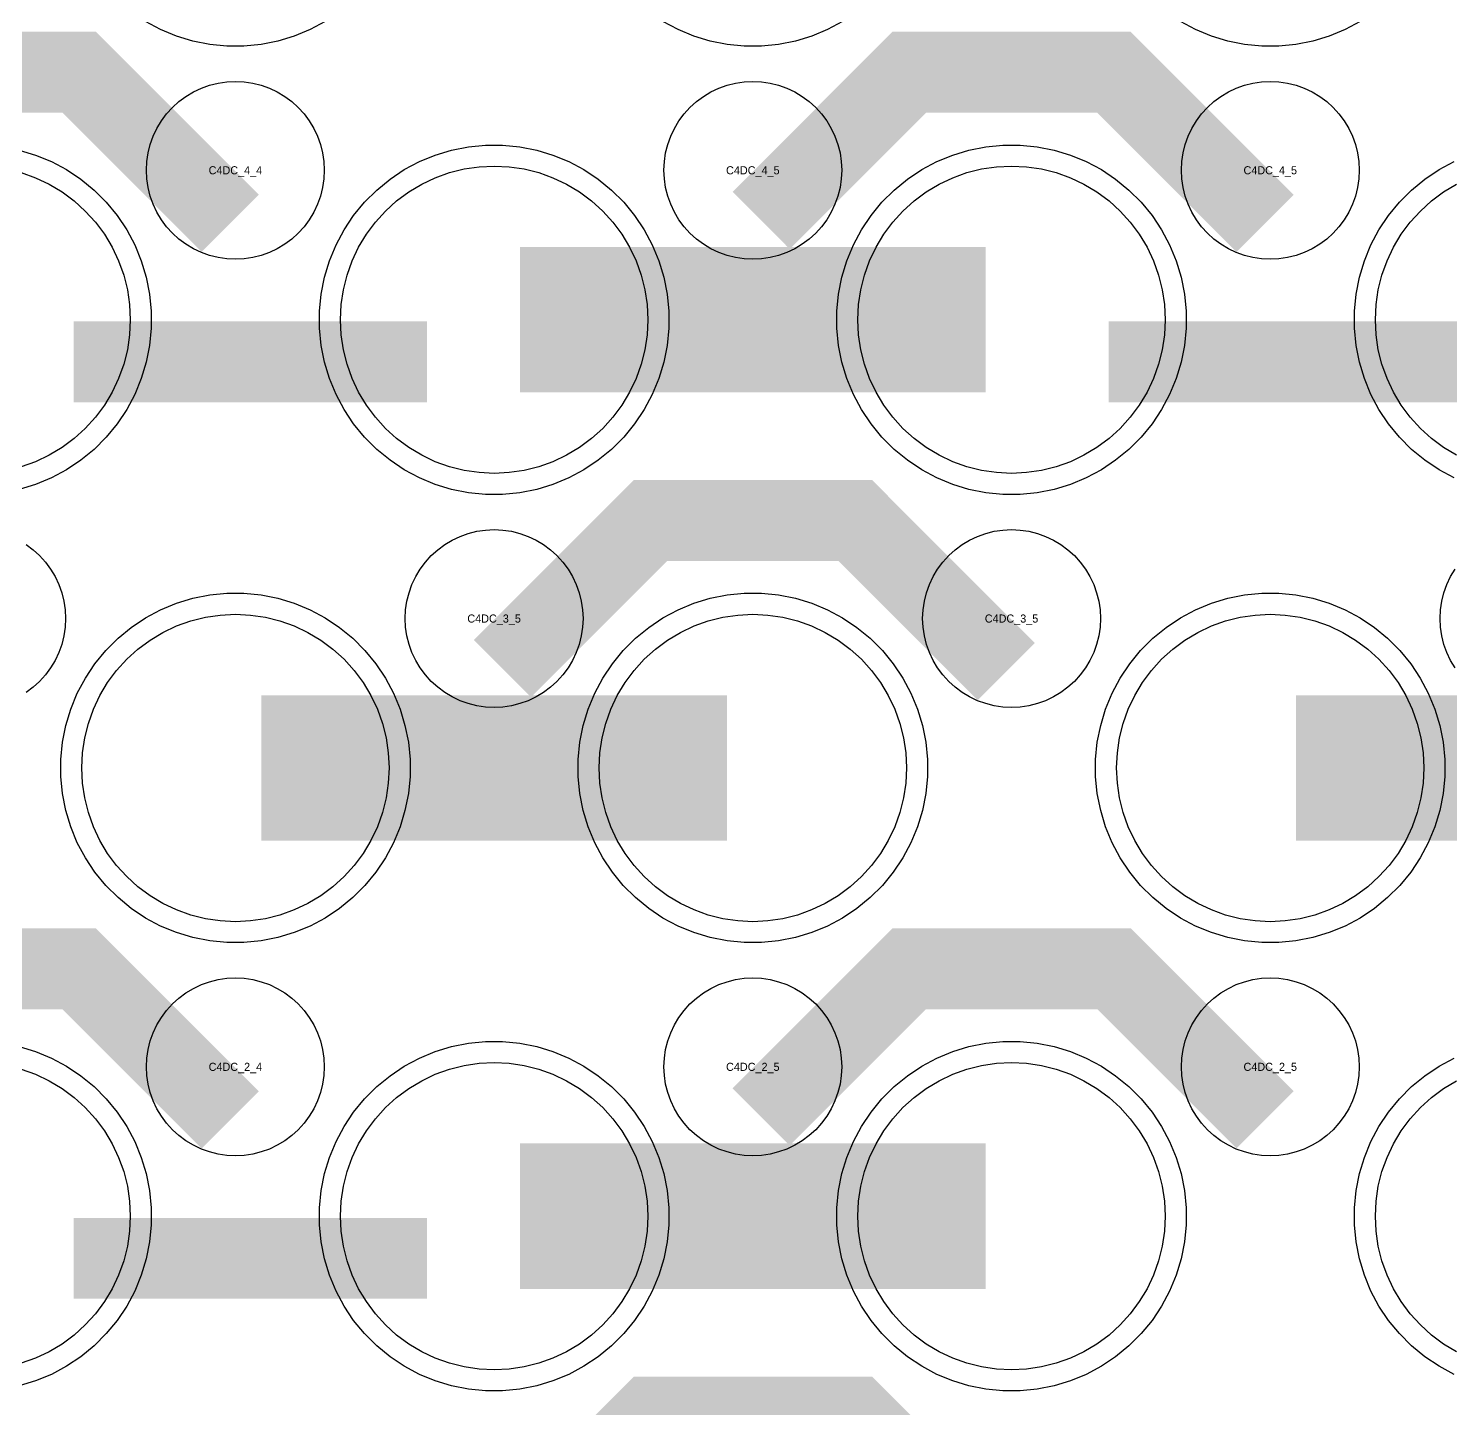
# Model space of a CAD drawing. Extents: x -11880 to 11880, y -14992 to 14992.
# Drawn here: x -10544 to -10104.2, y -14621.9 to -14195.3 of the extents above; entities that cross this region are included whole.
import ezdxf
from ezdxf.enums import TextEntityAlignment as Align

# ---------------------------------------------------------------- set-up
doc = ezdxf.new("R2010")
doc.units = 0
doc.header["$MEASUREMENT"] = 0
for name, color, linetype in [('GDS_775_DT_237', 138, 'CONTINUOUS'), ('RDL1_FS', 34, 'CONTINUOUS'), ('RDL_BS', 160, 'CONTINUOUS')]:
    doc.layers.add(name, color=color, linetype=linetype)

msp = doc.modelspace()

# ---------------------------------------------------------------- linework, layer by layer
at = {"layer": 'RDL1_FS', "color": 241, "true_color": 0xf7abae}
for points in [[(-10400, -14332.819), (-10404.657, -14332.59), (-10409.268, -14331.906), (-10413.791, -14330.774), (-10418.181, -14329.202), (-10422.395, -14327.21), (-10426.395, -14324.812), (-10430.14, -14322.034), (-10433.594, -14318.904), (-10436.724, -14315.45), (-10439.502, -14311.705), (-10441.9, -14307.705), (-10443.892, -14303.491), (-10445.464, -14299.101), (-10446.596, -14294.578), (-10447.28, -14289.967), (-10447.509, -14285.31), (-10447.28, -14280.653), (-10446.596, -14276.042), (-10445.464, -14271.519), (-10443.892, -14267.129), (-10441.9, -14262.915), (-10439.502, -14258.915), (-10436.724, -14255.17), (-10433.594, -14251.716), (-10430.14, -14248.586), (-10426.395, -14245.808), (-10422.395, -14243.41), (-10418.181, -14241.418), (-10413.791, -14239.846), (-10409.268, -14238.714), (-10404.657, -14238.03), (-10400, -14237.801), (-10395.343, -14238.03), (-10390.732, -14238.714), (-10386.209, -14239.846), (-10381.819, -14241.418), (-10377.605, -14243.41), (-10373.605, -14245.808), (-10369.86, -14248.586), (-10366.406, -14251.716), (-10363.276, -14255.17), (-10360.498, -14258.915), (-10358.1, -14262.915), (-10356.108, -14267.129), (-10354.536, -14271.519), (-10353.404, -14276.042), (-10352.72, -14280.653), (-10352.491, -14285.31), (-10352.72, -14289.967), (-10353.404, -14294.578), (-10354.536, -14299.101), (-10356.108, -14303.491), (-10358.1, -14307.705), (-10360.498, -14311.705), (-10363.276, -14315.45), (-10366.406, -14318.904), (-10369.86, -14322.034), (-10373.605, -14324.812), (-10377.605, -14327.21), (-10381.819, -14329.202), (-10386.209, -14330.774), (-10390.732, -14331.906), (-10395.343, -14332.59)], [(-10240, -14332.819), (-10244.657, -14332.59), (-10249.268, -14331.906), (-10253.791, -14330.774), (-10258.181, -14329.202), (-10262.395, -14327.21), (-10266.395, -14324.812), (-10270.14, -14322.034), (-10273.594, -14318.904), (-10276.724, -14315.45), (-10279.502, -14311.705), (-10281.9, -14307.705), (-10283.892, -14303.491), (-10285.464, -14299.101), (-10286.596, -14294.578), (-10287.28, -14289.967), (-10287.509, -14285.31), (-10287.28, -14280.653), (-10286.596, -14276.042), (-10285.464, -14271.519), (-10283.892, -14267.129), (-10281.9, -14262.915), (-10279.502, -14258.915), (-10276.724, -14255.17), (-10273.594, -14251.716), (-10270.14, -14248.586), (-10266.395, -14245.808), (-10262.395, -14243.41), (-10258.181, -14241.418), (-10253.791, -14239.846), (-10249.268, -14238.714), (-10244.657, -14238.03), (-10240, -14237.801), (-10235.343, -14238.03), (-10230.732, -14238.714), (-10226.209, -14239.846), (-10221.819, -14241.418), (-10217.605, -14243.41), (-10213.605, -14245.808), (-10209.86, -14248.586), (-10206.406, -14251.716), (-10203.276, -14255.17), (-10200.498, -14258.915), (-10198.1, -14262.915), (-10196.108, -14267.129), (-10194.536, -14271.519), (-10193.404, -14276.042), (-10192.72, -14280.653), (-10192.491, -14285.31), (-10192.72, -14289.967), (-10193.404, -14294.578), (-10194.536, -14299.101), (-10196.108, -14303.491), (-10198.1, -14307.705), (-10200.498, -14311.705), (-10203.276, -14315.45), (-10206.406, -14318.904), (-10209.86, -14322.034), (-10213.605, -14324.812), (-10217.605, -14327.21), (-10221.819, -14329.202), (-10226.209, -14330.774), (-10230.732, -14331.906), (-10235.343, -14332.59)], [(-10160, -14471.379), (-10164.657, -14471.15), (-10169.268, -14470.466), (-10173.791, -14469.334), (-10178.181, -14467.762), (-10182.395, -14465.77), (-10186.395, -14463.372), (-10190.14, -14460.594), (-10193.594, -14457.464), (-10196.724, -14454.01), (-10199.502, -14450.265), (-10201.9, -14446.265), (-10203.892, -14442.051), (-10205.464, -14437.661), (-10206.596, -14433.138), (-10207.28, -14428.527), (-10207.509, -14423.87), (-10207.28, -14419.213), (-10206.596, -14414.602), (-10205.464, -14410.079), (-10203.892, -14405.689), (-10201.9, -14401.475), (-10199.502, -14397.475), (-10196.724, -14393.73), (-10193.594, -14390.276), (-10190.14, -14387.146), (-10186.395, -14384.368), (-10182.395, -14381.97), (-10178.181, -14379.978), (-10173.791, -14378.406), (-10169.268, -14377.274), (-10164.657, -14376.59), (-10160, -14376.361), (-10155.343, -14376.59), (-10150.732, -14377.274), (-10146.209, -14378.406), (-10141.819, -14379.978), (-10137.605, -14381.97), (-10133.605, -14384.368), (-10129.86, -14387.146), (-10126.406, -14390.276), (-10123.276, -14393.73), (-10120.498, -14397.475), (-10118.1, -14401.475), (-10116.108, -14405.689), (-10114.536, -14410.079), (-10113.404, -14414.602), (-10112.72, -14419.213), (-10112.491, -14423.87), (-10112.72, -14428.527), (-10113.404, -14433.138), (-10114.536, -14437.661), (-10116.108, -14442.051), (-10118.1, -14446.265), (-10120.498, -14450.265), (-10123.276, -14454.01), (-10126.406, -14457.464), (-10129.86, -14460.594), (-10133.605, -14463.372), (-10137.605, -14465.77), (-10141.819, -14467.762), (-10146.209, -14469.334), (-10150.732, -14470.466), (-10155.343, -14471.15)]]:
    msp.add_lwpolyline(points, close=True, dxfattribs=at)
for points in [[(-10546.209, -14239.846), (-10541.819, -14241.418), (-10537.605, -14243.41), (-10533.605, -14245.808), (-10529.86, -14248.586), (-10526.406, -14251.716), (-10523.276, -14255.17), (-10520.498, -14258.915), (-10518.1, -14262.915), (-10516.108, -14267.129), (-10514.536, -14271.519), (-10513.404, -14276.042), (-10512.72, -14280.653), (-10512.491, -14285.31), (-10512.72, -14289.967), (-10513.404, -14294.578), (-10514.536, -14299.101), (-10516.108, -14303.491), (-10518.1, -14307.705), (-10520.498, -14311.705), (-10523.276, -14315.45), (-10526.406, -14318.904), (-10529.86, -14322.034), (-10533.605, -14324.812), (-10537.605, -14327.21), (-10541.819, -14329.202), (-10546.209, -14330.774)], [(-10102.395, -14327.21), (-10106.395, -14324.812), (-10110.14, -14322.034), (-10113.594, -14318.904), (-10116.724, -14315.45), (-10119.502, -14311.705), (-10121.9, -14307.705), (-10123.892, -14303.491), (-10125.464, -14299.101), (-10126.596, -14294.578), (-10127.28, -14289.967), (-10127.509, -14285.31), (-10127.28, -14280.653), (-10126.596, -14276.042), (-10125.464, -14271.519), (-10123.892, -14267.129), (-10121.9, -14262.915), (-10119.502, -14258.915), (-10116.724, -14255.17), (-10113.594, -14251.716), (-10110.14, -14248.586), (-10106.395, -14245.808), (-10102.395, -14243.41)], [(-10102.395, -14604.335), (-10106.395, -14601.937), (-10110.14, -14599.159), (-10113.594, -14596.029), (-10116.724, -14592.575), (-10119.502, -14588.83), (-10121.9, -14584.83), (-10123.892, -14580.616), (-10125.464, -14576.226), (-10126.596, -14571.703), (-10127.28, -14567.092), (-10127.509, -14562.435), (-10127.28, -14557.778), (-10126.596, -14553.167), (-10125.464, -14548.644), (-10123.892, -14544.254), (-10121.9, -14540.04), (-10119.502, -14536.04), (-10116.724, -14532.295), (-10113.594, -14528.841), (-10110.14, -14525.711), (-10106.395, -14522.933), (-10102.395, -14520.535)]]:
    msp.add_lwpolyline(points, dxfattribs=at)
for points in [[(-10391.998, -14285.31, 45, 45, 0), (-10319.998, -14285.31, 45, 45, 0)], [(-10319.998, -14285.31, 45, 45, 0), (-10247.998, -14285.31, 45, 45, 0)], [(-10151.998, -14423.87, 45, 45, 0), (-10079.998, -14423.87, 45, 45, 0)]]:
    msp.add_lwpolyline(points, format="xyseb", dxfattribs=at)
at = {"layer": 'RDL1_FS'}
for points in [[(-10480, -14471.379), (-10484.657, -14471.15), (-10489.268, -14470.466), (-10493.791, -14469.334), (-10498.181, -14467.762), (-10502.395, -14465.77), (-10506.395, -14463.372), (-10510.14, -14460.594), (-10513.594, -14457.464), (-10516.724, -14454.01), (-10519.502, -14450.265), (-10521.9, -14446.265), (-10523.892, -14442.051), (-10525.464, -14437.661), (-10526.596, -14433.138), (-10527.28, -14428.527), (-10527.509, -14423.87), (-10527.28, -14419.213), (-10526.596, -14414.602), (-10525.464, -14410.079), (-10523.892, -14405.689), (-10521.9, -14401.475), (-10519.502, -14397.475), (-10516.724, -14393.73), (-10513.594, -14390.276), (-10510.14, -14387.146), (-10506.395, -14384.368), (-10502.395, -14381.97), (-10498.181, -14379.978), (-10493.791, -14378.406), (-10489.268, -14377.274), (-10484.657, -14376.59), (-10480, -14376.361), (-10475.343, -14376.59), (-10470.732, -14377.274), (-10466.209, -14378.406), (-10461.819, -14379.978), (-10457.605, -14381.97), (-10453.605, -14384.368), (-10449.86, -14387.146), (-10446.406, -14390.276), (-10443.276, -14393.73), (-10440.498, -14397.475), (-10438.1, -14401.475), (-10436.108, -14405.689), (-10434.536, -14410.079), (-10433.404, -14414.602), (-10432.72, -14419.213), (-10432.491, -14423.87), (-10432.72, -14428.527), (-10433.404, -14433.138), (-10434.536, -14437.661), (-10436.108, -14442.051), (-10438.1, -14446.265), (-10440.498, -14450.265), (-10443.276, -14454.01), (-10446.406, -14457.464), (-10449.86, -14460.594), (-10453.605, -14463.372), (-10457.605, -14465.77), (-10461.819, -14467.762), (-10466.209, -14469.334), (-10470.732, -14470.466), (-10475.343, -14471.15)], [(-10320, -14471.379), (-10324.657, -14471.15), (-10329.268, -14470.466), (-10333.791, -14469.334), (-10338.181, -14467.762), (-10342.395, -14465.77), (-10346.395, -14463.372), (-10350.14, -14460.594), (-10353.594, -14457.464), (-10356.724, -14454.01), (-10359.502, -14450.265), (-10361.9, -14446.265), (-10363.892, -14442.051), (-10365.464, -14437.661), (-10366.596, -14433.138), (-10367.28, -14428.527), (-10367.509, -14423.87), (-10367.28, -14419.213), (-10366.596, -14414.602), (-10365.464, -14410.079), (-10363.892, -14405.689), (-10361.9, -14401.475), (-10359.502, -14397.475), (-10356.724, -14393.73), (-10353.594, -14390.276), (-10350.14, -14387.146), (-10346.395, -14384.368), (-10342.395, -14381.97), (-10338.181, -14379.978), (-10333.791, -14378.406), (-10329.268, -14377.274), (-10324.657, -14376.59), (-10320, -14376.361), (-10315.343, -14376.59), (-10310.732, -14377.274), (-10306.209, -14378.406), (-10301.819, -14379.978), (-10297.605, -14381.97), (-10293.605, -14384.368), (-10289.86, -14387.146), (-10286.406, -14390.276), (-10283.276, -14393.73), (-10280.498, -14397.475), (-10278.1, -14401.475), (-10276.108, -14405.689), (-10274.536, -14410.079), (-10273.404, -14414.602), (-10272.72, -14419.213), (-10272.491, -14423.87), (-10272.72, -14428.527), (-10273.404, -14433.138), (-10274.536, -14437.661), (-10276.108, -14442.051), (-10278.1, -14446.265), (-10280.498, -14450.265), (-10283.276, -14454.01), (-10286.406, -14457.464), (-10289.86, -14460.594), (-10293.605, -14463.372), (-10297.605, -14465.77), (-10301.819, -14467.762), (-10306.209, -14469.334), (-10310.732, -14470.466), (-10315.343, -14471.15)], [(-10400, -14609.944), (-10404.657, -14609.715), (-10409.268, -14609.031), (-10413.791, -14607.899), (-10418.181, -14606.327), (-10422.395, -14604.335), (-10426.395, -14601.937), (-10430.14, -14599.159), (-10433.594, -14596.029), (-10436.724, -14592.575), (-10439.502, -14588.83), (-10441.9, -14584.83), (-10443.892, -14580.616), (-10445.464, -14576.226), (-10446.596, -14571.703), (-10447.28, -14567.092), (-10447.509, -14562.435), (-10447.28, -14557.778), (-10446.596, -14553.167), (-10445.464, -14548.644), (-10443.892, -14544.254), (-10441.9, -14540.04), (-10439.502, -14536.04), (-10436.724, -14532.295), (-10433.594, -14528.841), (-10430.14, -14525.711), (-10426.395, -14522.933), (-10422.395, -14520.535), (-10418.181, -14518.543), (-10413.791, -14516.971), (-10409.268, -14515.839), (-10404.657, -14515.155), (-10400, -14514.926), (-10395.343, -14515.155), (-10390.732, -14515.839), (-10386.209, -14516.971), (-10381.819, -14518.543), (-10377.605, -14520.535), (-10373.605, -14522.933), (-10369.86, -14525.711), (-10366.406, -14528.841), (-10363.276, -14532.295), (-10360.498, -14536.04), (-10358.1, -14540.04), (-10356.108, -14544.254), (-10354.536, -14548.644), (-10353.404, -14553.167), (-10352.72, -14557.778), (-10352.491, -14562.435), (-10352.72, -14567.092), (-10353.404, -14571.703), (-10354.536, -14576.226), (-10356.108, -14580.616), (-10358.1, -14584.83), (-10360.498, -14588.83), (-10363.276, -14592.575), (-10366.406, -14596.029), (-10369.86, -14599.159), (-10373.605, -14601.937), (-10377.605, -14604.335), (-10381.819, -14606.327), (-10386.209, -14607.899), (-10390.732, -14609.031), (-10395.343, -14609.715)], [(-10240, -14609.944), (-10244.657, -14609.715), (-10249.268, -14609.031), (-10253.791, -14607.899), (-10258.181, -14606.327), (-10262.395, -14604.335), (-10266.395, -14601.937), (-10270.14, -14599.159), (-10273.594, -14596.029), (-10276.724, -14592.575), (-10279.502, -14588.83), (-10281.9, -14584.83), (-10283.892, -14580.616), (-10285.464, -14576.226), (-10286.596, -14571.703), (-10287.28, -14567.092), (-10287.509, -14562.435), (-10287.28, -14557.778), (-10286.596, -14553.167), (-10285.464, -14548.644), (-10283.892, -14544.254), (-10281.9, -14540.04), (-10279.502, -14536.04), (-10276.724, -14532.295), (-10273.594, -14528.841), (-10270.14, -14525.711), (-10266.395, -14522.933), (-10262.395, -14520.535), (-10258.181, -14518.543), (-10253.791, -14516.971), (-10249.268, -14515.839), (-10244.657, -14515.155), (-10240, -14514.926), (-10235.343, -14515.155), (-10230.732, -14515.839), (-10226.209, -14516.971), (-10221.819, -14518.543), (-10217.605, -14520.535), (-10213.605, -14522.933), (-10209.86, -14525.711), (-10206.406, -14528.841), (-10203.276, -14532.295), (-10200.498, -14536.04), (-10198.1, -14540.04), (-10196.108, -14544.254), (-10194.536, -14548.644), (-10193.404, -14553.167), (-10192.72, -14557.778), (-10192.491, -14562.435), (-10192.72, -14567.092), (-10193.404, -14571.703), (-10194.536, -14576.226), (-10196.108, -14580.616), (-10198.1, -14584.83), (-10200.498, -14588.83), (-10203.276, -14592.575), (-10206.406, -14596.029), (-10209.86, -14599.159), (-10213.605, -14601.937), (-10217.605, -14604.335), (-10221.819, -14606.327), (-10226.209, -14607.899), (-10230.732, -14609.031), (-10235.343, -14609.715)]]:
    msp.add_lwpolyline(points, close=True, dxfattribs=at)
for points in [[(-10471.998, -14423.87, 45, 45, 0), (-10399.998, -14423.87, 45, 45, 0)], [(-10399.998, -14423.87, 45, 45, 0), (-10327.998, -14423.87, 45, 45, 0)], [(-10391.998, -14562.435, 45, 45, 0), (-10319.998, -14562.435, 45, 45, 0)], [(-10319.998, -14562.435, 45, 45, 0), (-10247.998, -14562.435, 45, 45, 0)]]:
    msp.add_lwpolyline(points, format="xyseb", dxfattribs=at)
msp.add_lwpolyline([(-10546.209, -14516.971), (-10541.819, -14518.543), (-10537.605, -14520.535), (-10533.605, -14522.933), (-10529.86, -14525.711), (-10526.406, -14528.841), (-10523.276, -14532.295), (-10520.498, -14536.04), (-10518.1, -14540.04), (-10516.108, -14544.254), (-10514.536, -14548.644), (-10513.404, -14553.167), (-10512.72, -14557.778), (-10512.491, -14562.435), (-10512.72, -14567.092), (-10513.404, -14571.703), (-10514.536, -14576.226), (-10516.108, -14580.616), (-10518.1, -14584.83), (-10520.498, -14588.83), (-10523.276, -14592.575), (-10526.406, -14596.029), (-10529.86, -14599.159), (-10533.605, -14601.937), (-10537.605, -14604.335), (-10541.819, -14606.327), (-10546.209, -14607.899)], dxfattribs=at)
at = {"layer": 'RDL_BS'}
for points in [[(-10452.223, -14193.128), (-10456.885, -14195.62), (-10461.795, -14197.651), (-10466.835, -14199.182), (-10472.062, -14200.228), (-10477.356, -14200.745), (-10482.644, -14200.745), (-10487.938, -14200.228), (-10493.165, -14199.182), (-10498.205, -14197.651), (-10503.115, -14195.62), (-10507.777, -14193.128)], [(-10292.223, -14193.128), (-10296.885, -14195.62), (-10301.795, -14197.651), (-10306.835, -14199.182), (-10312.062, -14200.228), (-10317.356, -14200.745), (-10322.644, -14200.745), (-10327.938, -14200.228), (-10333.165, -14199.182), (-10338.205, -14197.651), (-10343.115, -14195.62), (-10347.777, -14193.128)], [(-10132.223, -14193.128), (-10136.885, -14195.62), (-10141.795, -14197.651), (-10146.835, -14199.182), (-10152.062, -14200.228), (-10157.356, -14200.745), (-10162.644, -14200.745), (-10167.938, -14200.228), (-10173.165, -14199.182), (-10178.205, -14197.651), (-10183.115, -14195.62), (-10187.777, -14193.128)], [(-10544.72, -14354.825), (-10542.557, -14356.428), (-10540.558, -14358.24), (-10538.746, -14360.239), (-10537.143, -14362.402), (-10535.75, -14364.726), (-10534.598, -14367.163), (-10533.691, -14369.698), (-10533.034, -14372.317), (-10532.638, -14374.989), (-10532.506, -14377.682), (-10532.638, -14380.375), (-10533.034, -14383.047), (-10533.691, -14385.666), (-10534.598, -14388.201), (-10535.75, -14390.638), (-10537.143, -14392.962), (-10538.746, -14395.125), (-10540.558, -14397.124), (-10542.557, -14398.936), (-10544.72, -14400.539)], [(-10546.835, -14509.998), (-10541.795, -14511.529), (-10536.885, -14513.56), (-10532.223, -14516.052), (-10527.809, -14518.999), (-10523.708, -14522.361), (-10519.926, -14526.143), (-10516.564, -14530.244), (-10513.617, -14534.658), (-10511.125, -14539.32), (-10509.094, -14544.23), (-10507.563, -14549.27), (-10506.517, -14554.497), (-10506, -14559.791), (-10506, -14565.079), (-10506.517, -14570.373), (-10507.563, -14575.6), (-10509.094, -14580.64), (-10511.125, -14585.55), (-10513.617, -14590.212), (-10516.564, -14594.626), (-10519.926, -14598.727), (-10523.708, -14602.509), (-10527.809, -14605.871), (-10532.223, -14608.818), (-10536.885, -14611.31), (-10541.795, -14613.341), (-10546.835, -14614.872)]]:
    msp.add_lwpolyline(points, dxfattribs=at)
for points in [[(-10481.599, -14255.523, 25, 25, 0), (-10528.313, -14208.809, 25, 25, 0), (-10558.071, -14208.809, 25, 25, 0)], [(-10317.438, -14254.624, 25, 25, 0), (-10271.623, -14208.809, 25, 25, 0), (-10238.07, -14208.809, 25, 25, 0)], [(-10161.599, -14255.523, 25, 25, 0), (-10208.313, -14208.809, 25, 25, 0), (-10238.071, -14208.809, 25, 25, 0)], [(-10397.438, -14393.184, 25, 25, 0), (-10351.623, -14347.369, 25, 25, 0), (-10318.07, -14347.369, 25, 25, 0)], [(-10241.599, -14394.083, 25, 25, 0), (-10288.313, -14347.369, 25, 25, 0), (-10318.071, -14347.369, 25, 25, 0)], [(-10481.599, -14532.648, 25, 25, 0), (-10528.313, -14485.934, 25, 25, 0), (-10558.071, -14485.934, 25, 25, 0)], [(-10317.438, -14531.749, 25, 25, 0), (-10271.623, -14485.934, 25, 25, 0), (-10238.07, -14485.934, 25, 25, 0)], [(-10161.599, -14532.648, 25, 25, 0), (-10208.313, -14485.934, 25, 25, 0), (-10238.071, -14485.934, 25, 25, 0)], [(-10529.984, -14575.448, 25, 25, 0), (-10420.719, -14575.448, 25, 25, 0)], [(-10397.438, -14670.314, 25, 25, 0), (-10351.623, -14624.499, 25, 25, 0), (-10318.07, -14624.499, 25, 25, 0)], [(-10241.599, -14671.213, 25, 25, 0), (-10288.313, -14624.499, 25, 25, 0), (-10318.071, -14624.499, 25, 25, 0)]]:
    msp.add_lwpolyline(points, format="xyseb", dxfattribs=at)
for points in [[(-10480, -14266.616), (-10482.693, -14266.484), (-10485.365, -14266.088), (-10487.984, -14265.431), (-10490.519, -14264.524), (-10492.956, -14263.372), (-10495.28, -14261.979), (-10497.443, -14260.376), (-10499.442, -14258.564), (-10501.254, -14256.565), (-10502.857, -14254.402), (-10504.25, -14252.078), (-10505.402, -14249.641), (-10506.309, -14247.106), (-10506.966, -14244.487), (-10507.362, -14241.815), (-10507.494, -14239.122), (-10507.362, -14236.429), (-10506.966, -14233.757), (-10506.309, -14231.138), (-10505.402, -14228.603), (-10504.25, -14226.166), (-10502.857, -14223.842), (-10501.254, -14221.679), (-10499.442, -14219.68), (-10497.443, -14217.868), (-10495.28, -14216.265), (-10492.956, -14214.872), (-10490.519, -14213.72), (-10487.984, -14212.813), (-10485.365, -14212.156), (-10482.693, -14211.76), (-10480, -14211.628), (-10477.307, -14211.76), (-10474.635, -14212.156), (-10472.016, -14212.813), (-10469.481, -14213.72), (-10467.044, -14214.872), (-10464.72, -14216.265), (-10462.557, -14217.868), (-10460.558, -14219.68), (-10458.746, -14221.679), (-10457.143, -14223.842), (-10455.75, -14226.166), (-10454.598, -14228.603), (-10453.691, -14231.138), (-10453.034, -14233.757), (-10452.638, -14236.429), (-10452.506, -14239.122), (-10452.638, -14241.815), (-10453.034, -14244.487), (-10453.691, -14247.106), (-10454.598, -14249.641), (-10455.75, -14252.078), (-10457.143, -14254.402), (-10458.746, -14256.565), (-10460.558, -14258.564), (-10462.557, -14260.376), (-10464.72, -14261.979), (-10467.044, -14263.372), (-10469.481, -14264.524), (-10472.016, -14265.431), (-10474.635, -14266.088), (-10477.307, -14266.484)], [(-10320, -14266.616), (-10322.693, -14266.484), (-10325.365, -14266.088), (-10327.984, -14265.431), (-10330.519, -14264.524), (-10332.956, -14263.372), (-10335.28, -14261.979), (-10337.443, -14260.376), (-10339.442, -14258.564), (-10341.254, -14256.565), (-10342.857, -14254.402), (-10344.25, -14252.078), (-10345.402, -14249.641), (-10346.309, -14247.106), (-10346.966, -14244.487), (-10347.362, -14241.815), (-10347.494, -14239.122), (-10347.362, -14236.429), (-10346.966, -14233.757), (-10346.309, -14231.138), (-10345.402, -14228.603), (-10344.25, -14226.166), (-10342.857, -14223.842), (-10341.254, -14221.679), (-10339.442, -14219.68), (-10337.443, -14217.868), (-10335.28, -14216.265), (-10332.956, -14214.872), (-10330.519, -14213.72), (-10327.984, -14212.813), (-10325.365, -14212.156), (-10322.693, -14211.76), (-10320, -14211.628), (-10317.307, -14211.76), (-10314.635, -14212.156), (-10312.016, -14212.813), (-10309.481, -14213.72), (-10307.044, -14214.872), (-10304.72, -14216.265), (-10302.557, -14217.868), (-10300.558, -14219.68), (-10298.746, -14221.679), (-10297.143, -14223.842), (-10295.75, -14226.166), (-10294.598, -14228.603), (-10293.691, -14231.138), (-10293.034, -14233.757), (-10292.638, -14236.429), (-10292.506, -14239.122), (-10292.638, -14241.815), (-10293.034, -14244.487), (-10293.691, -14247.106), (-10294.598, -14249.641), (-10295.75, -14252.078), (-10297.143, -14254.402), (-10298.746, -14256.565), (-10300.558, -14258.564), (-10302.557, -14260.376), (-10304.72, -14261.979), (-10307.044, -14263.372), (-10309.481, -14264.524), (-10312.016, -14265.431), (-10314.635, -14266.088), (-10317.307, -14266.484)], [(-10160, -14266.616), (-10162.693, -14266.484), (-10165.365, -14266.088), (-10167.984, -14265.431), (-10170.519, -14264.524), (-10172.956, -14263.372), (-10175.28, -14261.979), (-10177.443, -14260.376), (-10179.442, -14258.564), (-10181.254, -14256.565), (-10182.857, -14254.402), (-10184.25, -14252.078), (-10185.402, -14249.641), (-10186.309, -14247.106), (-10186.966, -14244.487), (-10187.362, -14241.815), (-10187.494, -14239.122), (-10187.362, -14236.429), (-10186.966, -14233.757), (-10186.309, -14231.138), (-10185.402, -14228.603), (-10184.25, -14226.166), (-10182.857, -14223.842), (-10181.254, -14221.679), (-10179.442, -14219.68), (-10177.443, -14217.868), (-10175.28, -14216.265), (-10172.956, -14214.872), (-10170.519, -14213.72), (-10167.984, -14212.813), (-10165.365, -14212.156), (-10162.693, -14211.76), (-10160, -14211.628), (-10157.307, -14211.76), (-10154.635, -14212.156), (-10152.016, -14212.813), (-10149.481, -14213.72), (-10147.044, -14214.872), (-10144.72, -14216.265), (-10142.557, -14217.868), (-10140.558, -14219.68), (-10138.746, -14221.679), (-10137.143, -14223.842), (-10135.75, -14226.166), (-10134.598, -14228.603), (-10133.691, -14231.138), (-10133.034, -14233.757), (-10132.638, -14236.429), (-10132.506, -14239.122), (-10132.638, -14241.815), (-10133.034, -14244.487), (-10133.691, -14247.106), (-10134.598, -14249.641), (-10135.75, -14252.078), (-10137.143, -14254.402), (-10138.746, -14256.565), (-10140.558, -14258.564), (-10142.557, -14260.376), (-10144.72, -14261.979), (-10147.044, -14263.372), (-10149.481, -14264.524), (-10152.016, -14265.431), (-10154.635, -14266.088), (-10157.307, -14266.484)], [(-10400, -14405.176), (-10402.693, -14405.044), (-10405.365, -14404.648), (-10407.984, -14403.991), (-10410.519, -14403.084), (-10412.956, -14401.932), (-10415.28, -14400.539), (-10417.443, -14398.936), (-10419.442, -14397.124), (-10421.254, -14395.125), (-10422.857, -14392.962), (-10424.25, -14390.638), (-10425.402, -14388.201), (-10426.309, -14385.666), (-10426.966, -14383.047), (-10427.362, -14380.375), (-10427.494, -14377.682), (-10427.362, -14374.989), (-10426.966, -14372.317), (-10426.309, -14369.698), (-10425.402, -14367.163), (-10424.25, -14364.726), (-10422.857, -14362.402), (-10421.254, -14360.239), (-10419.442, -14358.24), (-10417.443, -14356.428), (-10415.28, -14354.825), (-10412.956, -14353.432), (-10410.519, -14352.28), (-10407.984, -14351.373), (-10405.365, -14350.716), (-10402.693, -14350.32), (-10400, -14350.188), (-10397.307, -14350.32), (-10394.635, -14350.716), (-10392.016, -14351.373), (-10389.481, -14352.28), (-10387.044, -14353.432), (-10384.72, -14354.825), (-10382.557, -14356.428), (-10380.558, -14358.24), (-10378.746, -14360.239), (-10377.143, -14362.402), (-10375.75, -14364.726), (-10374.598, -14367.163), (-10373.691, -14369.698), (-10373.034, -14372.317), (-10372.638, -14374.989), (-10372.506, -14377.682), (-10372.638, -14380.375), (-10373.034, -14383.047), (-10373.691, -14385.666), (-10374.598, -14388.201), (-10375.75, -14390.638), (-10377.143, -14392.962), (-10378.746, -14395.125), (-10380.558, -14397.124), (-10382.557, -14398.936), (-10384.72, -14400.539), (-10387.044, -14401.932), (-10389.481, -14403.084), (-10392.016, -14403.991), (-10394.635, -14404.648), (-10397.307, -14405.044)], [(-10240, -14405.176), (-10242.693, -14405.044), (-10245.365, -14404.648), (-10247.984, -14403.991), (-10250.519, -14403.084), (-10252.956, -14401.932), (-10255.28, -14400.539), (-10257.443, -14398.936), (-10259.442, -14397.124), (-10261.254, -14395.125), (-10262.857, -14392.962), (-10264.25, -14390.638), (-10265.402, -14388.201), (-10266.309, -14385.666), (-10266.966, -14383.047), (-10267.362, -14380.375), (-10267.494, -14377.682), (-10267.362, -14374.989), (-10266.966, -14372.317), (-10266.309, -14369.698), (-10265.402, -14367.163), (-10264.25, -14364.726), (-10262.857, -14362.402), (-10261.254, -14360.239), (-10259.442, -14358.24), (-10257.443, -14356.428), (-10255.28, -14354.825), (-10252.956, -14353.432), (-10250.519, -14352.28), (-10247.984, -14351.373), (-10245.365, -14350.716), (-10242.693, -14350.32), (-10240, -14350.188), (-10237.307, -14350.32), (-10234.635, -14350.716), (-10232.016, -14351.373), (-10229.481, -14352.28), (-10227.044, -14353.432), (-10224.72, -14354.825), (-10222.557, -14356.428), (-10220.558, -14358.24), (-10218.746, -14360.239), (-10217.143, -14362.402), (-10215.75, -14364.726), (-10214.598, -14367.163), (-10213.691, -14369.698), (-10213.034, -14372.317), (-10212.638, -14374.989), (-10212.506, -14377.682), (-10212.638, -14380.375), (-10213.034, -14383.047), (-10213.691, -14385.666), (-10214.598, -14388.201), (-10215.75, -14390.638), (-10217.143, -14392.962), (-10218.746, -14395.125), (-10220.558, -14397.124), (-10222.557, -14398.936), (-10224.72, -14400.539), (-10227.044, -14401.932), (-10229.481, -14403.084), (-10232.016, -14403.991), (-10234.635, -14404.648), (-10237.307, -14405.044)], [(-10482.644, -14477.87), (-10487.938, -14477.353), (-10493.165, -14476.307), (-10498.205, -14474.776), (-10503.115, -14472.745), (-10507.777, -14470.253), (-10512.191, -14467.306), (-10516.292, -14463.944), (-10520.074, -14460.162), (-10523.436, -14456.061), (-10526.383, -14451.647), (-10528.875, -14446.985), (-10530.906, -14442.075), (-10532.437, -14437.035), (-10533.483, -14431.808), (-10534, -14426.514), (-10534, -14421.226), (-10533.483, -14415.932), (-10532.437, -14410.705), (-10530.906, -14405.665), (-10528.875, -14400.755), (-10526.383, -14396.093), (-10523.436, -14391.679), (-10520.074, -14387.578), (-10516.292, -14383.796), (-10512.191, -14380.434), (-10507.777, -14377.487), (-10503.115, -14374.995), (-10498.205, -14372.964), (-10493.165, -14371.433), (-10487.938, -14370.387), (-10482.644, -14369.87), (-10477.356, -14369.87), (-10472.062, -14370.387), (-10466.835, -14371.433), (-10461.795, -14372.964), (-10456.885, -14374.995), (-10452.223, -14377.487), (-10447.809, -14380.434), (-10443.708, -14383.796), (-10439.926, -14387.578), (-10436.564, -14391.679), (-10433.617, -14396.093), (-10431.125, -14400.755), (-10429.094, -14405.665), (-10427.563, -14410.705), (-10426.517, -14415.932), (-10426, -14421.226), (-10426, -14426.514), (-10426.517, -14431.808), (-10427.563, -14437.035), (-10429.094, -14442.075), (-10431.125, -14446.985), (-10433.617, -14451.647), (-10436.564, -14456.061), (-10439.926, -14460.162), (-10443.708, -14463.944), (-10447.809, -14467.306), (-10452.223, -14470.253), (-10456.885, -14472.745), (-10461.795, -14474.776), (-10466.835, -14476.307), (-10472.062, -14477.353), (-10477.356, -14477.87)], [(-10322.644, -14477.87), (-10327.938, -14477.353), (-10333.165, -14476.307), (-10338.205, -14474.776), (-10343.115, -14472.745), (-10347.777, -14470.253), (-10352.191, -14467.306), (-10356.292, -14463.944), (-10360.074, -14460.162), (-10363.436, -14456.061), (-10366.383, -14451.647), (-10368.875, -14446.985), (-10370.906, -14442.075), (-10372.437, -14437.035), (-10373.483, -14431.808), (-10374, -14426.514), (-10374, -14421.226), (-10373.483, -14415.932), (-10372.437, -14410.705), (-10370.906, -14405.665), (-10368.875, -14400.755), (-10366.383, -14396.093), (-10363.436, -14391.679), (-10360.074, -14387.578), (-10356.292, -14383.796), (-10352.191, -14380.434), (-10347.777, -14377.487), (-10343.115, -14374.995), (-10338.205, -14372.964), (-10333.165, -14371.433), (-10327.938, -14370.387), (-10322.644, -14369.87), (-10317.356, -14369.87), (-10312.062, -14370.387), (-10306.835, -14371.433), (-10301.795, -14372.964), (-10296.885, -14374.995), (-10292.223, -14377.487), (-10287.809, -14380.434), (-10283.708, -14383.796), (-10279.926, -14387.578), (-10276.564, -14391.679), (-10273.617, -14396.093), (-10271.125, -14400.755), (-10269.094, -14405.665), (-10267.563, -14410.705), (-10266.517, -14415.932), (-10266, -14421.226), (-10266, -14426.514), (-10266.517, -14431.808), (-10267.563, -14437.035), (-10269.094, -14442.075), (-10271.125, -14446.985), (-10273.617, -14451.647), (-10276.564, -14456.061), (-10279.926, -14460.162), (-10283.708, -14463.944), (-10287.809, -14467.306), (-10292.223, -14470.253), (-10296.885, -14472.745), (-10301.795, -14474.776), (-10306.835, -14476.307), (-10312.062, -14477.353), (-10317.356, -14477.87)], [(-10480, -14543.741), (-10482.693, -14543.609), (-10485.365, -14543.213), (-10487.984, -14542.556), (-10490.519, -14541.649), (-10492.956, -14540.497), (-10495.28, -14539.104), (-10497.443, -14537.501), (-10499.442, -14535.689), (-10501.254, -14533.69), (-10502.857, -14531.527), (-10504.25, -14529.203), (-10505.402, -14526.766), (-10506.309, -14524.231), (-10506.966, -14521.612), (-10507.362, -14518.94), (-10507.494, -14516.247), (-10507.362, -14513.554), (-10506.966, -14510.882), (-10506.309, -14508.263), (-10505.402, -14505.728), (-10504.25, -14503.291), (-10502.857, -14500.967), (-10501.254, -14498.804), (-10499.442, -14496.805), (-10497.443, -14494.993), (-10495.28, -14493.39), (-10492.956, -14491.997), (-10490.519, -14490.845), (-10487.984, -14489.938), (-10485.365, -14489.281), (-10482.693, -14488.885), (-10480, -14488.753), (-10477.307, -14488.885), (-10474.635, -14489.281), (-10472.016, -14489.938), (-10469.481, -14490.845), (-10467.044, -14491.997), (-10464.72, -14493.39), (-10462.557, -14494.993), (-10460.558, -14496.805), (-10458.746, -14498.804), (-10457.143, -14500.967), (-10455.75, -14503.291), (-10454.598, -14505.728), (-10453.691, -14508.263), (-10453.034, -14510.882), (-10452.638, -14513.554), (-10452.506, -14516.247), (-10452.638, -14518.94), (-10453.034, -14521.612), (-10453.691, -14524.231), (-10454.598, -14526.766), (-10455.75, -14529.203), (-10457.143, -14531.527), (-10458.746, -14533.69), (-10460.558, -14535.689), (-10462.557, -14537.501), (-10464.72, -14539.104), (-10467.044, -14540.497), (-10469.481, -14541.649), (-10472.016, -14542.556), (-10474.635, -14543.213), (-10477.307, -14543.609)], [(-10320, -14543.741), (-10322.693, -14543.609), (-10325.365, -14543.213), (-10327.984, -14542.556), (-10330.519, -14541.649), (-10332.956, -14540.497), (-10335.28, -14539.104), (-10337.443, -14537.501), (-10339.442, -14535.689), (-10341.254, -14533.69), (-10342.857, -14531.527), (-10344.25, -14529.203), (-10345.402, -14526.766), (-10346.309, -14524.231), (-10346.966, -14521.612), (-10347.362, -14518.94), (-10347.494, -14516.247), (-10347.362, -14513.554), (-10346.966, -14510.882), (-10346.309, -14508.263), (-10345.402, -14505.728), (-10344.25, -14503.291), (-10342.857, -14500.967), (-10341.254, -14498.804), (-10339.442, -14496.805), (-10337.443, -14494.993), (-10335.28, -14493.39), (-10332.956, -14491.997), (-10330.519, -14490.845), (-10327.984, -14489.938), (-10325.365, -14489.281), (-10322.693, -14488.885), (-10320, -14488.753), (-10317.307, -14488.885), (-10314.635, -14489.281), (-10312.016, -14489.938), (-10309.481, -14490.845), (-10307.044, -14491.997), (-10304.72, -14493.39), (-10302.557, -14494.993), (-10300.558, -14496.805), (-10298.746, -14498.804), (-10297.143, -14500.967), (-10295.75, -14503.291), (-10294.598, -14505.728), (-10293.691, -14508.263), (-10293.034, -14510.882), (-10292.638, -14513.554), (-10292.506, -14516.247), (-10292.638, -14518.94), (-10293.034, -14521.612), (-10293.691, -14524.231), (-10294.598, -14526.766), (-10295.75, -14529.203), (-10297.143, -14531.527), (-10298.746, -14533.69), (-10300.558, -14535.689), (-10302.557, -14537.501), (-10304.72, -14539.104), (-10307.044, -14540.497), (-10309.481, -14541.649), (-10312.016, -14542.556), (-10314.635, -14543.213), (-10317.307, -14543.609)], [(-10160, -14543.741), (-10162.693, -14543.609), (-10165.365, -14543.213), (-10167.984, -14542.556), (-10170.519, -14541.649), (-10172.956, -14540.497), (-10175.28, -14539.104), (-10177.443, -14537.501), (-10179.442, -14535.689), (-10181.254, -14533.69), (-10182.857, -14531.527), (-10184.25, -14529.203), (-10185.402, -14526.766), (-10186.309, -14524.231), (-10186.966, -14521.612), (-10187.362, -14518.94), (-10187.494, -14516.247), (-10187.362, -14513.554), (-10186.966, -14510.882), (-10186.309, -14508.263), (-10185.402, -14505.728), (-10184.25, -14503.291), (-10182.857, -14500.967), (-10181.254, -14498.804), (-10179.442, -14496.805), (-10177.443, -14494.993), (-10175.28, -14493.39), (-10172.956, -14491.997), (-10170.519, -14490.845), (-10167.984, -14489.938), (-10165.365, -14489.281), (-10162.693, -14488.885), (-10160, -14488.753), (-10157.307, -14488.885), (-10154.635, -14489.281), (-10152.016, -14489.938), (-10149.481, -14490.845), (-10147.044, -14491.997), (-10144.72, -14493.39), (-10142.557, -14494.993), (-10140.558, -14496.805), (-10138.746, -14498.804), (-10137.143, -14500.967), (-10135.75, -14503.291), (-10134.598, -14505.728), (-10133.691, -14508.263), (-10133.034, -14510.882), (-10132.638, -14513.554), (-10132.506, -14516.247), (-10132.638, -14518.94), (-10133.034, -14521.612), (-10133.691, -14524.231), (-10134.598, -14526.766), (-10135.75, -14529.203), (-10137.143, -14531.527), (-10138.746, -14533.69), (-10140.558, -14535.689), (-10142.557, -14537.501), (-10144.72, -14539.104), (-10147.044, -14540.497), (-10149.481, -14541.649), (-10152.016, -14542.556), (-10154.635, -14543.213), (-10157.307, -14543.609)], [(-10402.644, -14616.435), (-10407.938, -14615.918), (-10413.165, -14614.872), (-10418.205, -14613.341), (-10423.115, -14611.31), (-10427.777, -14608.818), (-10432.191, -14605.871), (-10436.292, -14602.509), (-10440.074, -14598.727), (-10443.436, -14594.626), (-10446.383, -14590.212), (-10448.875, -14585.55), (-10450.906, -14580.64), (-10452.437, -14575.6), (-10453.483, -14570.373), (-10454, -14565.079), (-10454, -14559.791), (-10453.483, -14554.497), (-10452.437, -14549.27), (-10450.906, -14544.23), (-10448.875, -14539.32), (-10446.383, -14534.658), (-10443.436, -14530.244), (-10440.074, -14526.143), (-10436.292, -14522.361), (-10432.191, -14518.999), (-10427.777, -14516.052), (-10423.115, -14513.56), (-10418.205, -14511.529), (-10413.165, -14509.998), (-10407.938, -14508.952), (-10402.644, -14508.435), (-10397.356, -14508.435), (-10392.062, -14508.952), (-10386.835, -14509.998), (-10381.795, -14511.529), (-10376.885, -14513.56), (-10372.223, -14516.052), (-10367.809, -14518.999), (-10363.708, -14522.361), (-10359.926, -14526.143), (-10356.564, -14530.244), (-10353.617, -14534.658), (-10351.125, -14539.32), (-10349.094, -14544.23), (-10347.563, -14549.27), (-10346.517, -14554.497), (-10346, -14559.791), (-10346, -14565.079), (-10346.517, -14570.373), (-10347.563, -14575.6), (-10349.094, -14580.64), (-10351.125, -14585.55), (-10353.617, -14590.212), (-10356.564, -14594.626), (-10359.926, -14598.727), (-10363.708, -14602.509), (-10367.809, -14605.871), (-10372.223, -14608.818), (-10376.885, -14611.31), (-10381.795, -14613.341), (-10386.835, -14614.872), (-10392.062, -14615.918), (-10397.356, -14616.435)], [(-10242.644, -14616.435), (-10247.938, -14615.918), (-10253.165, -14614.872), (-10258.205, -14613.341), (-10263.115, -14611.31), (-10267.777, -14608.818), (-10272.191, -14605.871), (-10276.292, -14602.509), (-10280.074, -14598.727), (-10283.436, -14594.626), (-10286.383, -14590.212), (-10288.875, -14585.55), (-10290.906, -14580.64), (-10292.437, -14575.6), (-10293.483, -14570.373), (-10294, -14565.079), (-10294, -14559.791), (-10293.483, -14554.497), (-10292.437, -14549.27), (-10290.906, -14544.23), (-10288.875, -14539.32), (-10286.383, -14534.658), (-10283.436, -14530.244), (-10280.074, -14526.143), (-10276.292, -14522.361), (-10272.191, -14518.999), (-10267.777, -14516.052), (-10263.115, -14513.56), (-10258.205, -14511.529), (-10253.165, -14509.998), (-10247.938, -14508.952), (-10242.644, -14508.435), (-10237.356, -14508.435), (-10232.062, -14508.952), (-10226.835, -14509.998), (-10221.795, -14511.529), (-10216.885, -14513.56), (-10212.223, -14516.052), (-10207.809, -14518.999), (-10203.708, -14522.361), (-10199.926, -14526.143), (-10196.564, -14530.244), (-10193.617, -14534.658), (-10191.125, -14539.32), (-10189.094, -14544.23), (-10187.563, -14549.27), (-10186.517, -14554.497), (-10186, -14559.791), (-10186, -14565.079), (-10186.517, -14570.373), (-10187.563, -14575.6), (-10189.094, -14580.64), (-10191.125, -14585.55), (-10193.617, -14590.212), (-10196.564, -14594.626), (-10199.926, -14598.727), (-10203.708, -14602.509), (-10207.809, -14605.871), (-10212.223, -14608.818), (-10216.885, -14611.31), (-10221.795, -14613.341), (-10226.835, -14614.872), (-10232.062, -14615.918), (-10237.356, -14616.435)]]:
    msp.add_lwpolyline(points, close=True, dxfattribs=at)
at = {"layer": 'RDL_BS', "color": 241, "true_color": 0xf7abae}
for points in [[(-10546.835, -14232.873), (-10541.795, -14234.404), (-10536.885, -14236.435), (-10532.223, -14238.927), (-10527.809, -14241.874), (-10523.708, -14245.236), (-10519.926, -14249.018), (-10516.564, -14253.119), (-10513.617, -14257.533), (-10511.125, -14262.195), (-10509.094, -14267.105), (-10507.563, -14272.145), (-10506.517, -14277.372), (-10506, -14282.666), (-10506, -14287.954), (-10506.517, -14293.248), (-10507.563, -14298.475), (-10509.094, -14303.515), (-10511.125, -14308.425), (-10513.617, -14313.087), (-10516.564, -14317.501), (-10519.926, -14321.602), (-10523.708, -14325.384), (-10527.809, -14328.746), (-10532.223, -14331.693), (-10536.885, -14334.185), (-10541.795, -14336.216), (-10546.835, -14337.747)], [(-10103.115, -14334.185), (-10107.777, -14331.693), (-10112.191, -14328.746), (-10116.292, -14325.384), (-10120.074, -14321.602), (-10123.436, -14317.501), (-10126.383, -14313.087), (-10128.875, -14308.425), (-10130.906, -14303.515), (-10132.437, -14298.475), (-10133.483, -14293.248), (-10134, -14287.954), (-10134, -14282.666), (-10133.483, -14277.372), (-10132.437, -14272.145), (-10130.906, -14267.105), (-10128.875, -14262.195), (-10126.383, -14257.533), (-10123.436, -14253.119), (-10120.074, -14249.018), (-10116.292, -14245.236), (-10112.191, -14241.874), (-10107.777, -14238.927), (-10103.115, -14236.435)], [(-10102.857, -14392.962), (-10104.25, -14390.638), (-10105.402, -14388.201), (-10106.309, -14385.666), (-10106.966, -14383.047), (-10107.362, -14380.375), (-10107.494, -14377.682), (-10107.362, -14374.989), (-10106.966, -14372.317), (-10106.309, -14369.698), (-10105.402, -14367.163), (-10104.25, -14364.726), (-10102.857, -14362.402)], [(-10103.115, -14611.31), (-10107.777, -14608.818), (-10112.191, -14605.871), (-10116.292, -14602.509), (-10120.074, -14598.727), (-10123.436, -14594.626), (-10126.383, -14590.212), (-10128.875, -14585.55), (-10130.906, -14580.64), (-10132.437, -14575.6), (-10133.483, -14570.373), (-10134, -14565.079), (-10134, -14559.791), (-10133.483, -14554.497), (-10132.437, -14549.27), (-10130.906, -14544.23), (-10128.875, -14539.32), (-10126.383, -14534.658), (-10123.436, -14530.244), (-10120.074, -14526.143), (-10116.292, -14522.361), (-10112.191, -14518.999), (-10107.777, -14516.052), (-10103.115, -14513.56)]]:
    msp.add_lwpolyline(points, dxfattribs=at)
for points in [[(-10402.644, -14339.31), (-10407.938, -14338.793), (-10413.165, -14337.747), (-10418.205, -14336.216), (-10423.115, -14334.185), (-10427.777, -14331.693), (-10432.191, -14328.746), (-10436.292, -14325.384), (-10440.074, -14321.602), (-10443.436, -14317.501), (-10446.383, -14313.087), (-10448.875, -14308.425), (-10450.906, -14303.515), (-10452.437, -14298.475), (-10453.483, -14293.248), (-10454, -14287.954), (-10454, -14282.666), (-10453.483, -14277.372), (-10452.437, -14272.145), (-10450.906, -14267.105), (-10448.875, -14262.195), (-10446.383, -14257.533), (-10443.436, -14253.119), (-10440.074, -14249.018), (-10436.292, -14245.236), (-10432.191, -14241.874), (-10427.777, -14238.927), (-10423.115, -14236.435), (-10418.205, -14234.404), (-10413.165, -14232.873), (-10407.938, -14231.827), (-10402.644, -14231.31), (-10397.356, -14231.31), (-10392.062, -14231.827), (-10386.835, -14232.873), (-10381.795, -14234.404), (-10376.885, -14236.435), (-10372.223, -14238.927), (-10367.809, -14241.874), (-10363.708, -14245.236), (-10359.926, -14249.018), (-10356.564, -14253.119), (-10353.617, -14257.533), (-10351.125, -14262.195), (-10349.094, -14267.105), (-10347.563, -14272.145), (-10346.517, -14277.372), (-10346, -14282.666), (-10346, -14287.954), (-10346.517, -14293.248), (-10347.563, -14298.475), (-10349.094, -14303.515), (-10351.125, -14308.425), (-10353.617, -14313.087), (-10356.564, -14317.501), (-10359.926, -14321.602), (-10363.708, -14325.384), (-10367.809, -14328.746), (-10372.223, -14331.693), (-10376.885, -14334.185), (-10381.795, -14336.216), (-10386.835, -14337.747), (-10392.062, -14338.793), (-10397.356, -14339.31)], [(-10242.644, -14339.31), (-10247.938, -14338.793), (-10253.165, -14337.747), (-10258.205, -14336.216), (-10263.115, -14334.185), (-10267.777, -14331.693), (-10272.191, -14328.746), (-10276.292, -14325.384), (-10280.074, -14321.602), (-10283.436, -14317.501), (-10286.383, -14313.087), (-10288.875, -14308.425), (-10290.906, -14303.515), (-10292.437, -14298.475), (-10293.483, -14293.248), (-10294, -14287.954), (-10294, -14282.666), (-10293.483, -14277.372), (-10292.437, -14272.145), (-10290.906, -14267.105), (-10288.875, -14262.195), (-10286.383, -14257.533), (-10283.436, -14253.119), (-10280.074, -14249.018), (-10276.292, -14245.236), (-10272.191, -14241.874), (-10267.777, -14238.927), (-10263.115, -14236.435), (-10258.205, -14234.404), (-10253.165, -14232.873), (-10247.938, -14231.827), (-10242.644, -14231.31), (-10237.356, -14231.31), (-10232.062, -14231.827), (-10226.835, -14232.873), (-10221.795, -14234.404), (-10216.885, -14236.435), (-10212.223, -14238.927), (-10207.809, -14241.874), (-10203.708, -14245.236), (-10199.926, -14249.018), (-10196.564, -14253.119), (-10193.617, -14257.533), (-10191.125, -14262.195), (-10189.094, -14267.105), (-10187.563, -14272.145), (-10186.517, -14277.372), (-10186, -14282.666), (-10186, -14287.954), (-10186.517, -14293.248), (-10187.563, -14298.475), (-10189.094, -14303.515), (-10191.125, -14308.425), (-10193.617, -14313.087), (-10196.564, -14317.501), (-10199.926, -14321.602), (-10203.708, -14325.384), (-10207.809, -14328.746), (-10212.223, -14331.693), (-10216.885, -14334.185), (-10221.795, -14336.216), (-10226.835, -14337.747), (-10232.062, -14338.793), (-10237.356, -14339.31)], [(-10162.644, -14477.87), (-10167.938, -14477.353), (-10173.165, -14476.307), (-10178.205, -14474.776), (-10183.115, -14472.745), (-10187.777, -14470.253), (-10192.191, -14467.306), (-10196.292, -14463.944), (-10200.074, -14460.162), (-10203.436, -14456.061), (-10206.383, -14451.647), (-10208.875, -14446.985), (-10210.906, -14442.075), (-10212.437, -14437.035), (-10213.483, -14431.808), (-10214, -14426.514), (-10214, -14421.226), (-10213.483, -14415.932), (-10212.437, -14410.705), (-10210.906, -14405.665), (-10208.875, -14400.755), (-10206.383, -14396.093), (-10203.436, -14391.679), (-10200.074, -14387.578), (-10196.292, -14383.796), (-10192.191, -14380.434), (-10187.777, -14377.487), (-10183.115, -14374.995), (-10178.205, -14372.964), (-10173.165, -14371.433), (-10167.938, -14370.387), (-10162.644, -14369.87), (-10157.356, -14369.87), (-10152.062, -14370.387), (-10146.835, -14371.433), (-10141.795, -14372.964), (-10136.885, -14374.995), (-10132.223, -14377.487), (-10127.809, -14380.434), (-10123.708, -14383.796), (-10119.926, -14387.578), (-10116.564, -14391.679), (-10113.617, -14396.093), (-10111.125, -14400.755), (-10109.094, -14405.665), (-10107.563, -14410.705), (-10106.517, -14415.932), (-10106, -14421.226), (-10106, -14426.514), (-10106.517, -14431.808), (-10107.563, -14437.035), (-10109.094, -14442.075), (-10111.125, -14446.985), (-10113.617, -14451.647), (-10116.564, -14456.061), (-10119.926, -14460.162), (-10123.708, -14463.944), (-10127.809, -14467.306), (-10132.223, -14470.253), (-10136.885, -14472.745), (-10141.795, -14474.776), (-10146.835, -14476.307), (-10152.062, -14477.353), (-10157.356, -14477.87)]]:
    msp.add_lwpolyline(points, close=True, dxfattribs=at)
for points in [[(-10529.984, -14298.323, 25, 25, 0), (-10420.719, -14298.323, 25, 25, 0)], [(-10209.984, -14298.323, 25, 25, 0), (-10100.719, -14298.323, 25, 25, 0)]]:
    msp.add_lwpolyline(points, format="xyseb", dxfattribs=at)

# ---------------------------------------------------------------- texts
at = {"layer": 'GDS_775_DT_237'}
for s, p in [('C4DC_4_4', (-10480, -14239.122)), ('C4DC_4_4', (-10480, -14239.122)), ('C4DC_4_5', (-10320, -14239.122)), ('C4DC_4_5', (-10320, -14239.122)), ('C4DC_4_5', (-10160, -14239.122)), ('C4DC_4_5', (-10160, -14239.122)), ('C4DC_3_5', (-10400, -14377.682)), ('C4DC_3_5', (-10400, -14377.682)), ('C4DC_3_5', (-10240, -14377.682)), ('C4DC_3_5', (-10240, -14377.682)), ('C4DC_2_4', (-10480, -14516.247)), ('C4DC_2_4', (-10480, -14516.247)), ('C4DC_2_5', (-10320, -14516.247)), ('C4DC_2_5', (-10320, -14516.247)), ('C4DC_2_5', (-10160, -14516.247)), ('C4DC_2_5', (-10160, -14516.247))]:
    msp.add_text(s, height=2.5, dxfattribs=at).set_placement(p, align=Align.MIDDLE_CENTER)

doc.saveas('drawing.dxf')
